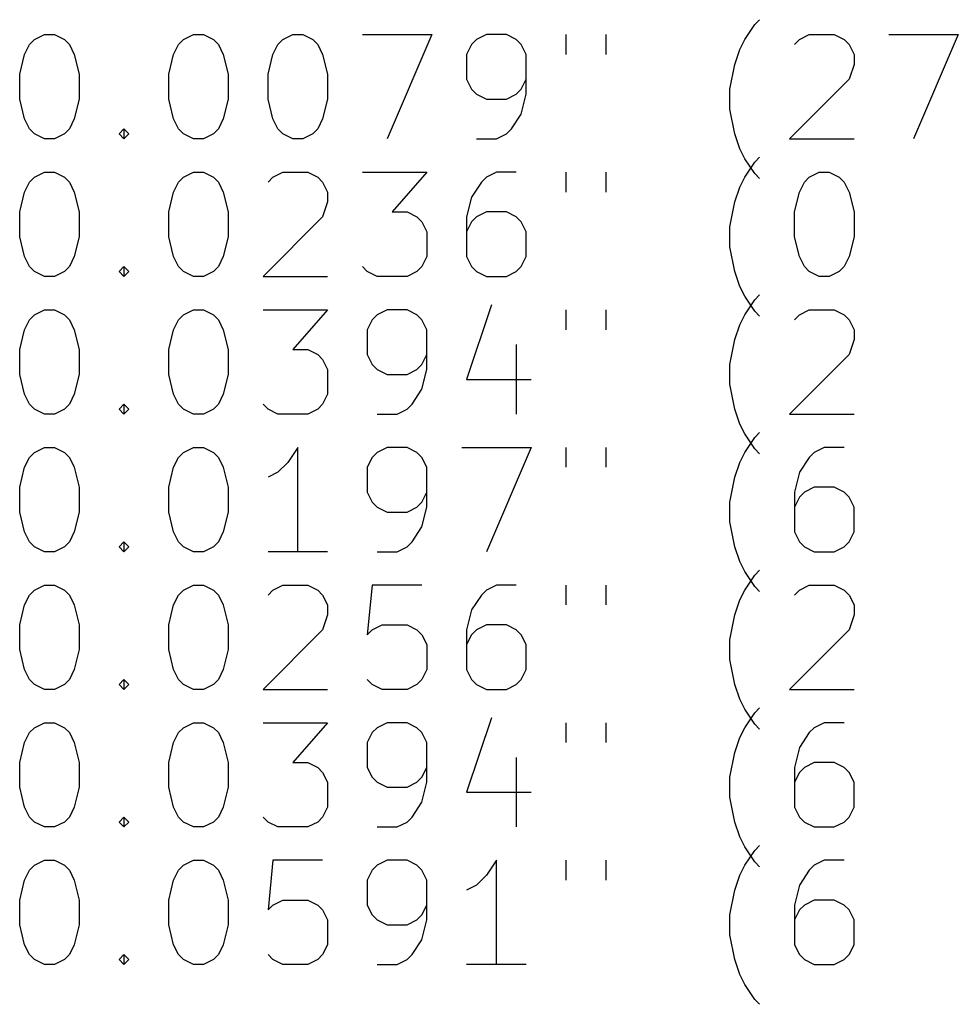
# Model space of a CAD drawing. Extents: x 85.8 to 170.1, y -149.1 to -84.8.
# Drawn here: x 108.84 to 126.84, y -149.1 to -130.21 of the extents above; entities that cross this region are included whole.
import ezdxf

# ---------------------------------------------------------------- set-up
doc = ezdxf.new("R2010")
doc.units = 0
doc.layers.add('BLACK', color=7, linetype='CONTINUOUS')

msp = doc.modelspace()

# ---------------------------------------------------------------- linework, layer by layer
at = {"layer": 'BLACK', "linetype": 'CONTINUOUS'}
for p, q in [((122.739982, -130.588437), (122.930458, -130.302722)), ((122.930458, -130.302722), (123.025697, -130.207484)), ((109.120933, -130.588437), (109.311409, -130.493199)), ((109.311409, -130.493199), (109.501886, -130.493199)), ((109.501886, -130.493199), (109.692362, -130.588437)), ((111.978076, -130.588437), (112.168552, -130.493199)), ((112.168552, -130.493199), (112.359029, -130.493199)), ((112.359029, -130.493199), (112.549505, -130.588437)), ((113.882838, -130.588437), (114.073314, -130.493199)), ((114.073314, -130.493199), (114.263791, -130.493199)), ((114.263791, -130.493199), (114.454267, -130.588437)), ((115.406648, -130.493199), (116.739981, -130.493199)), ((116.739981, -130.493199), (115.882838, -132.493199)), ((117.7876, -130.493199), (117.597124, -130.588437)), ((118.168553, -130.493199), (117.7876, -130.493199)), ((118.359029, -130.588437), (118.168553, -130.493199)), ((119.31141, -130.493199), (119.31141, -130.874151)), ((120.073315, -130.493199), (120.073315, -130.874151)), ((123.787601, -130.588437), (123.978077, -130.493199)), ((123.978077, -130.493199), (124.454268, -130.493199)), ((124.454268, -130.493199), (124.644744, -130.588437)), ((125.501887, -130.493199), (126.83522, -130.493199)), ((126.83522, -130.493199), (125.978077, -132.493199)), ((108.930457, -130.874151), (109.025695, -130.683675)), ((109.025695, -130.683675), (109.120933, -130.588437)), ((109.692362, -130.588437), (109.7876, -130.683675)), ((109.7876, -130.683675), (109.882838, -130.874151)), ((111.7876, -130.874151), (111.882838, -130.683675)), ((111.882838, -130.683675), (111.978076, -130.588437)), ((112.549505, -130.588437), (112.644743, -130.683675)), ((112.644743, -130.683675), (112.739981, -130.874151)), ((113.692362, -130.874151), (113.7876, -130.683675)), ((113.7876, -130.683675), (113.882838, -130.588437)), ((114.454267, -130.588437), (114.549505, -130.683675)), ((114.549505, -130.683675), (114.644743, -130.874151)), ((117.501886, -130.683675), (117.406648, -130.874151)), ((117.597124, -130.588437), (117.501886, -130.683675)), ((118.454267, -130.683675), (118.359029, -130.588437)), ((118.549505, -130.874151), (118.454267, -130.683675)), ((122.644744, -130.778913), (122.739982, -130.588437)), ((123.692363, -130.683675), (123.787601, -130.588437)), ((124.644744, -130.588437), (124.739982, -130.683675)), ((124.739982, -130.683675), (124.83522, -130.874151)), ((108.835219, -131.255103), (108.930457, -130.874151)), ((109.882838, -130.874151), (109.978076, -131.255103)), ((111.692362, -131.255103), (111.7876, -130.874151)), ((112.739981, -130.874151), (112.835219, -131.255103)), ((113.597124, -131.255103), (113.692362, -130.874151)), ((114.644743, -130.874151), (114.739981, -131.255103)), ((117.406648, -130.874151), (117.406648, -131.350341)), ((118.549505, -131.636056), (118.549505, -130.874151)), ((122.549506, -131.064627), (122.644744, -130.778913)), ((124.83522, -130.874151), (124.83522, -131.064627)), ((122.454268, -131.540818), (122.549506, -131.064627)), ((124.83522, -131.064627), (124.739982, -131.350341)), ((108.835219, -131.731294), (108.835219, -131.255103)), ((109.978076, -131.255103), (109.978076, -131.731294)), ((111.692362, -131.731294), (111.692362, -131.255103)), ((112.835219, -131.255103), (112.835219, -131.731294)), ((113.597124, -131.731294), (113.597124, -131.255103)), ((114.739981, -131.255103), (114.739981, -131.731294)), ((117.406648, -131.350341), (117.501886, -131.540818)), ((118.454267, -131.540818), (118.549505, -131.350341)), ((124.739982, -131.350341), (123.597125, -132.493199)), ((117.501886, -131.540818), (117.597124, -131.636056)), ((117.597124, -131.636056), (117.7876, -131.731294)), ((118.168553, -131.731294), (118.359029, -131.636056)), ((118.359029, -131.636056), (118.454267, -131.540818)), ((118.454267, -132.017008), (118.549505, -131.636056)), ((122.454268, -131.92177), (122.454268, -131.540818)), ((108.930457, -132.112246), (108.835219, -131.731294)), ((109.978076, -131.731294), (109.882838, -132.112246)), ((111.7876, -132.112246), (111.692362, -131.731294)), ((112.835219, -131.731294), (112.739981, -132.112246)), ((113.692362, -132.112246), (113.597124, -131.731294)), ((114.739981, -131.731294), (114.644743, -132.112246)), ((117.7876, -131.731294), (118.168553, -131.731294)), ((118.263791, -132.302722), (118.454267, -132.017008)), ((122.549506, -132.397961), (122.454268, -131.92177)), ((109.025695, -132.302722), (108.930457, -132.112246)), ((109.882838, -132.112246), (109.7876, -132.302722)), ((111.882838, -132.302722), (111.7876, -132.112246)), ((112.739981, -132.112246), (112.644743, -132.302722)), ((113.7876, -132.302722), (113.692362, -132.112246)), ((114.644743, -132.112246), (114.549505, -132.302722)), ((109.120933, -132.397961), (109.025695, -132.302722)), ((109.311409, -132.493199), (109.120933, -132.397961)), ((109.692362, -132.397961), (109.501886, -132.493199)), ((109.7876, -132.302722), (109.692362, -132.397961)), ((110.739981, -132.397961), (110.835219, -132.302722)), ((110.835219, -132.493199), (110.739981, -132.397961)), ((110.835219, -132.302722), (110.930457, -132.397961)), ((110.835219, -132.302722), (110.835219, -132.493199)), ((110.930457, -132.397961), (110.835219, -132.493199)), ((111.978076, -132.397961), (111.882838, -132.302722)), ((112.168552, -132.493199), (111.978076, -132.397961)), ((112.549505, -132.397961), (112.359029, -132.493199)), ((112.644743, -132.302722), (112.549505, -132.397961)), ((113.882838, -132.397961), (113.7876, -132.302722)), ((114.073314, -132.493199), (113.882838, -132.397961)), ((114.454267, -132.397961), (114.263791, -132.493199)), ((114.549505, -132.302722), (114.454267, -132.397961)), ((117.978076, -132.493199), (118.168553, -132.397961)), ((118.168553, -132.397961), (118.263791, -132.302722)), ((122.644744, -132.683675), (122.549506, -132.397961)), ((109.501886, -132.493199), (109.311409, -132.493199)), ((112.359029, -132.493199), (112.168552, -132.493199)), ((114.263791, -132.493199), (114.073314, -132.493199)), ((117.597124, -132.493199), (117.978076, -132.493199)), ((123.597125, -132.493199), (124.83522, -132.493199)), ((122.739982, -132.874151), (122.644744, -132.683675)), ((122.930458, -133.159865), (122.739982, -132.874151)), ((122.739982, -133.228437), (122.930458, -132.942722)), ((122.930458, -132.942722), (123.025697, -132.847484)), ((109.120933, -133.228437), (109.311409, -133.133199)), ((109.311409, -133.133199), (109.501886, -133.133199)), ((109.501886, -133.133199), (109.692362, -133.228437)), ((111.978076, -133.228437), (112.168552, -133.133199)), ((112.168552, -133.133199), (112.359029, -133.133199)), ((112.359029, -133.133199), (112.549505, -133.228437)), ((113.692362, -133.228437), (113.882838, -133.133199)), ((113.882838, -133.133199), (114.359029, -133.133199)), ((114.359029, -133.133199), (114.549505, -133.228437)), ((115.406648, -133.133199), (116.644743, -133.133199)), ((116.644743, -133.133199), (115.978076, -133.895103)), ((117.978076, -133.133199), (117.7876, -133.228437)), ((118.359029, -133.133199), (117.978076, -133.133199)), ((119.31141, -133.133199), (119.31141, -133.514151)), ((120.073315, -133.133199), (120.073315, -133.514151)), ((123.978077, -133.228437), (124.168553, -133.133199)), ((124.168553, -133.133199), (124.35903, -133.133199)), ((124.35903, -133.133199), (124.549506, -133.228437)), ((108.930457, -133.514151), (109.025695, -133.323675)), ((109.025695, -133.323675), (109.120933, -133.228437)), ((109.692362, -133.228437), (109.7876, -133.323675)), ((109.7876, -133.323675), (109.882838, -133.514151)), ((111.7876, -133.514151), (111.882838, -133.323675)), ((111.882838, -133.323675), (111.978076, -133.228437)), ((112.549505, -133.228437), (112.644743, -133.323675)), ((112.644743, -133.323675), (112.739981, -133.514151)), ((113.597124, -133.323675), (113.692362, -133.228437)), ((114.549505, -133.228437), (114.644743, -133.323675)), ((114.644743, -133.323675), (114.739981, -133.514151)), ((117.692362, -133.323675), (117.501886, -133.609389)), ((117.7876, -133.228437), (117.692362, -133.323675)), ((122.644744, -133.418913), (122.739982, -133.228437)), ((123.025697, -133.255103), (122.930458, -133.159865)), ((123.787601, -133.514151), (123.882839, -133.323675)), ((123.882839, -133.323675), (123.978077, -133.228437)), ((124.549506, -133.228437), (124.644744, -133.323675)), ((124.644744, -133.323675), (124.739982, -133.514151)), ((108.835219, -133.895103), (108.930457, -133.514151)), ((109.882838, -133.514151), (109.978076, -133.895103)), ((111.692362, -133.895103), (111.7876, -133.514151)), ((112.739981, -133.514151), (112.835219, -133.895103)), ((114.739981, -133.514151), (114.739981, -133.704627)), ((122.549506, -133.704627), (122.644744, -133.418913)), ((123.692363, -133.895103), (123.787601, -133.514151)), ((124.739982, -133.514151), (124.83522, -133.895103)), ((114.739981, -133.704627), (114.644743, -133.990341)), ((117.501886, -133.609389), (117.406648, -133.990341)), ((122.454268, -134.180818), (122.549506, -133.704627)), ((108.835219, -134.371294), (108.835219, -133.895103)), ((109.978076, -133.895103), (109.978076, -134.371294)), ((111.692362, -134.371294), (111.692362, -133.895103)), ((112.835219, -133.895103), (112.835219, -134.371294)), ((115.978076, -133.895103), (116.263791, -133.895103)), ((116.263791, -133.895103), (116.454267, -133.990341)), ((117.7876, -133.895103), (117.597124, -133.990341)), ((118.168553, -133.895103), (117.7876, -133.895103)), ((118.359029, -133.990341), (118.168553, -133.895103)), ((123.692363, -134.371294), (123.692363, -133.895103)), ((124.83522, -133.895103), (124.83522, -134.371294)), ((114.644743, -133.990341), (113.501886, -135.133199)), ((116.454267, -133.990341), (116.549505, -134.08558)), ((116.549505, -134.08558), (116.644743, -134.276056)), ((117.406648, -133.990341), (117.406648, -134.752246)), ((117.501886, -134.08558), (117.406648, -134.276056)), ((117.597124, -133.990341), (117.501886, -134.08558)), ((118.454267, -134.08558), (118.359029, -133.990341)), ((118.549505, -134.276056), (118.454267, -134.08558)), ((116.644743, -134.276056), (116.644743, -134.752246)), ((118.549505, -134.752246), (118.549505, -134.276056)), ((122.454268, -134.56177), (122.454268, -134.180818)), ((108.930457, -134.752246), (108.835219, -134.371294)), ((109.978076, -134.371294), (109.882838, -134.752246)), ((111.7876, -134.752246), (111.692362, -134.371294)), ((112.835219, -134.371294), (112.739981, -134.752246)), ((123.787601, -134.752246), (123.692363, -134.371294)), ((124.83522, -134.371294), (124.739982, -134.752246)), ((122.549506, -135.037961), (122.454268, -134.56177)), ((109.025695, -134.942722), (108.930457, -134.752246)), ((109.882838, -134.752246), (109.7876, -134.942722)), ((111.882838, -134.942722), (111.7876, -134.752246)), ((112.739981, -134.752246), (112.644743, -134.942722)), ((116.644743, -134.752246), (116.549505, -134.942722)), ((117.406648, -134.752246), (117.501886, -134.942722)), ((118.454267, -134.942722), (118.549505, -134.752246)), ((123.882839, -134.942722), (123.787601, -134.752246)), ((124.739982, -134.752246), (124.644744, -134.942722)), ((109.120933, -135.037961), (109.025695, -134.942722)), ((109.311409, -135.133199), (109.120933, -135.037961)), ((109.692362, -135.037961), (109.501886, -135.133199)), ((109.7876, -134.942722), (109.692362, -135.037961)), ((110.739981, -135.037961), (110.835219, -134.942722)), ((110.835219, -135.133199), (110.739981, -135.037961)), ((110.835219, -134.942722), (110.930457, -135.037961)), ((110.835219, -134.942722), (110.835219, -135.133199)), ((110.930457, -135.037961), (110.835219, -135.133199)), ((111.978076, -135.037961), (111.882838, -134.942722)), ((112.168552, -135.133199), (111.978076, -135.037961)), ((112.549505, -135.037961), (112.359029, -135.133199)), ((112.644743, -134.942722), (112.549505, -135.037961)), ((115.501886, -135.037961), (115.406648, -134.942722)), ((115.692362, -135.133199), (115.501886, -135.037961)), ((116.454267, -135.037961), (116.263791, -135.133199)), ((116.549505, -134.942722), (116.454267, -135.037961)), ((117.501886, -134.942722), (117.597124, -135.037961)), ((117.597124, -135.037961), (117.7876, -135.133199)), ((118.168553, -135.133199), (118.359029, -135.037961)), ((118.359029, -135.037961), (118.454267, -134.942722)), ((122.644744, -135.323675), (122.549506, -135.037961)), ((123.978077, -135.037961), (123.882839, -134.942722)), ((124.168553, -135.133199), (123.978077, -135.037961)), ((124.549506, -135.037961), (124.35903, -135.133199)), ((124.644744, -134.942722), (124.549506, -135.037961)), ((109.501886, -135.133199), (109.311409, -135.133199)), ((112.359029, -135.133199), (112.168552, -135.133199)), ((113.501886, -135.133199), (114.739981, -135.133199)), ((116.263791, -135.133199), (115.692362, -135.133199)), ((117.7876, -135.133199), (118.168553, -135.133199)), ((124.35903, -135.133199), (124.168553, -135.133199)), ((122.739982, -135.514151), (122.644744, -135.323675)), ((122.930458, -135.799865), (122.739982, -135.514151)), ((122.739982, -135.868437), (122.930458, -135.582722)), ((122.930458, -135.582722), (123.025697, -135.487484)), ((109.120933, -135.868437), (109.311409, -135.773199)), ((109.311409, -135.773199), (109.501886, -135.773199)), ((109.501886, -135.773199), (109.692362, -135.868437)), ((111.978076, -135.868437), (112.168552, -135.773199)), ((112.168552, -135.773199), (112.359029, -135.773199)), ((112.359029, -135.773199), (112.549505, -135.868437)), ((113.501886, -135.773199), (114.739981, -135.773199)), ((114.739981, -135.773199), (114.073314, -136.535103)), ((115.882838, -135.773199), (115.692362, -135.868437)), ((116.263791, -135.773199), (115.882838, -135.773199)), ((116.454267, -135.868437), (116.263791, -135.773199)), ((117.882838, -135.677961), (117.406648, -137.106532)), ((119.31141, -135.773199), (119.31141, -136.154151)), ((120.073315, -135.773199), (120.073315, -136.154151)), ((123.025697, -135.895103), (122.930458, -135.799865)), ((123.787601, -135.868437), (123.978077, -135.773199)), ((123.978077, -135.773199), (124.454268, -135.773199)), ((124.454268, -135.773199), (124.644744, -135.868437)), ((108.930457, -136.154151), (109.025695, -135.963675)), ((109.025695, -135.963675), (109.120933, -135.868437)), ((109.692362, -135.868437), (109.7876, -135.963675)), ((109.7876, -135.963675), (109.882838, -136.154151)), ((111.7876, -136.154151), (111.882838, -135.963675)), ((111.882838, -135.963675), (111.978076, -135.868437)), ((112.549505, -135.868437), (112.644743, -135.963675)), ((112.644743, -135.963675), (112.739981, -136.154151)), ((115.597124, -135.963675), (115.501886, -136.154151)), ((115.692362, -135.868437), (115.597124, -135.963675)), ((116.549505, -135.963675), (116.454267, -135.868437)), ((116.644743, -136.154151), (116.549505, -135.963675)), ((122.644744, -136.058913), (122.739982, -135.868437)), ((123.692363, -135.963675), (123.787601, -135.868437)), ((124.644744, -135.868437), (124.739982, -135.963675)), ((124.739982, -135.963675), (124.83522, -136.154151)), ((108.835219, -136.535103), (108.930457, -136.154151)), ((109.882838, -136.154151), (109.978076, -136.535103)), ((111.692362, -136.535103), (111.7876, -136.154151)), ((112.739981, -136.154151), (112.835219, -136.535103)), ((115.501886, -136.154151), (115.501886, -136.630341)), ((116.644743, -136.916056), (116.644743, -136.154151)), ((122.549506, -136.344627), (122.644744, -136.058913)), ((124.83522, -136.154151), (124.83522, -136.344627)), ((122.454268, -136.820818), (122.549506, -136.344627)), ((124.83522, -136.344627), (124.739982, -136.630341)), ((108.835219, -137.011294), (108.835219, -136.535103)), ((109.978076, -136.535103), (109.978076, -137.011294)), ((111.692362, -137.011294), (111.692362, -136.535103)), ((112.835219, -136.535103), (112.835219, -137.011294)), ((114.073314, -136.535103), (114.359029, -136.535103)), ((114.359029, -136.535103), (114.549505, -136.630341)), ((118.359029, -136.439865), (118.359029, -137.773199)), ((114.549505, -136.630341), (114.644743, -136.72558)), ((114.644743, -136.72558), (114.739981, -136.916056)), ((115.501886, -136.630341), (115.597124, -136.820818)), ((116.549505, -136.820818), (116.644743, -136.630341)), ((124.739982, -136.630341), (123.597125, -137.773199)), ((114.739981, -136.916056), (114.739981, -137.392246)), ((115.597124, -136.820818), (115.692362, -136.916056)), ((115.692362, -136.916056), (115.882838, -137.011294)), ((116.263791, -137.011294), (116.454267, -136.916056)), ((116.454267, -136.916056), (116.549505, -136.820818)), ((116.549505, -137.297008), (116.644743, -136.916056)), ((122.454268, -137.20177), (122.454268, -136.820818)), ((108.930457, -137.392246), (108.835219, -137.011294)), ((109.978076, -137.011294), (109.882838, -137.392246)), ((111.7876, -137.392246), (111.692362, -137.011294)), ((112.835219, -137.011294), (112.739981, -137.392246)), ((115.882838, -137.011294), (116.263791, -137.011294)), ((117.406648, -137.106532), (118.644743, -137.106532)), ((116.359029, -137.582722), (116.549505, -137.297008)), ((122.549506, -137.677961), (122.454268, -137.20177)), ((109.025695, -137.582722), (108.930457, -137.392246)), ((109.882838, -137.392246), (109.7876, -137.582722)), ((111.882838, -137.582722), (111.7876, -137.392246)), ((112.739981, -137.392246), (112.644743, -137.582722)), ((114.739981, -137.392246), (114.644743, -137.582722)), ((109.120933, -137.677961), (109.025695, -137.582722)), ((109.311409, -137.773199), (109.120933, -137.677961)), ((109.692362, -137.677961), (109.501886, -137.773199)), ((109.7876, -137.582722), (109.692362, -137.677961)), ((110.739981, -137.677961), (110.835219, -137.582722)), ((110.835219, -137.773199), (110.739981, -137.677961)), ((110.835219, -137.582722), (110.930457, -137.677961)), ((110.835219, -137.582722), (110.835219, -137.773199)), ((110.930457, -137.677961), (110.835219, -137.773199)), ((111.978076, -137.677961), (111.882838, -137.582722)), ((112.168552, -137.773199), (111.978076, -137.677961)), ((112.549505, -137.677961), (112.359029, -137.773199)), ((112.644743, -137.582722), (112.549505, -137.677961)), ((113.597124, -137.677961), (113.501886, -137.582722)), ((113.7876, -137.773199), (113.597124, -137.677961)), ((114.549505, -137.677961), (114.359029, -137.773199)), ((114.644743, -137.582722), (114.549505, -137.677961)), ((116.073314, -137.773199), (116.263791, -137.677961)), ((116.263791, -137.677961), (116.359029, -137.582722)), ((122.644744, -137.963675), (122.549506, -137.677961)), ((109.501886, -137.773199), (109.311409, -137.773199)), ((112.359029, -137.773199), (112.168552, -137.773199)), ((114.359029, -137.773199), (113.7876, -137.773199)), ((115.692362, -137.773199), (116.073314, -137.773199)), ((123.597125, -137.773199), (124.83522, -137.773199)), ((122.739982, -138.154151), (122.644744, -137.963675)), ((122.930458, -138.439865), (122.739982, -138.154151)), ((122.739982, -138.508437), (122.930458, -138.222722)), ((122.930458, -138.222722), (123.025697, -138.127484)), ((109.120933, -138.508437), (109.311409, -138.413199)), ((109.311409, -138.413199), (109.501886, -138.413199)), ((109.501886, -138.413199), (109.692362, -138.508437)), ((111.978076, -138.508437), (112.168552, -138.413199)), ((112.168552, -138.413199), (112.359029, -138.413199)), ((112.359029, -138.413199), (112.549505, -138.508437)), ((114.168552, -138.413199), (113.978076, -138.698913)), ((114.168552, -140.413199), (114.168552, -138.413199)), ((115.882838, -138.413199), (115.692362, -138.508437)), ((116.263791, -138.413199), (115.882838, -138.413199)), ((116.454267, -138.508437), (116.263791, -138.413199)), ((117.31141, -138.413199), (118.644743, -138.413199)), ((118.644743, -138.413199), (117.7876, -140.413199)), ((119.31141, -138.413199), (119.31141, -138.794151)), ((120.073315, -138.413199), (120.073315, -138.794151)), ((123.025697, -138.535103), (122.930458, -138.439865)), ((124.263791, -138.413199), (124.073315, -138.508437)), ((124.644744, -138.413199), (124.263791, -138.413199)), ((108.930457, -138.794151), (109.025695, -138.603675)), ((109.025695, -138.603675), (109.120933, -138.508437)), ((109.692362, -138.508437), (109.7876, -138.603675)), ((109.7876, -138.603675), (109.882838, -138.794151)), ((111.7876, -138.794151), (111.882838, -138.603675)), ((111.882838, -138.603675), (111.978076, -138.508437)), ((112.549505, -138.508437), (112.644743, -138.603675)), ((112.644743, -138.603675), (112.739981, -138.794151)), ((115.597124, -138.603675), (115.501886, -138.794151)), ((115.692362, -138.508437), (115.597124, -138.603675)), ((116.549505, -138.603675), (116.454267, -138.508437)), ((116.644743, -138.794151), (116.549505, -138.603675)), ((122.644744, -138.698913), (122.739982, -138.508437)), ((123.978077, -138.603675), (123.787601, -138.889389)), ((124.073315, -138.508437), (123.978077, -138.603675)), ((108.835219, -139.175103), (108.930457, -138.794151)), ((109.882838, -138.794151), (109.978076, -139.175103)), ((111.692362, -139.175103), (111.7876, -138.794151)), ((112.739981, -138.794151), (112.835219, -139.175103)), ((113.978076, -138.698913), (113.7876, -138.889389)), ((115.501886, -138.794151), (115.501886, -139.270341)), ((116.644743, -139.556056), (116.644743, -138.794151)), ((122.549506, -138.984627), (122.644744, -138.698913)), ((113.7876, -138.889389), (113.597124, -138.984627)), ((122.454268, -139.460818), (122.549506, -138.984627)), ((123.787601, -138.889389), (123.692363, -139.270341)), ((108.835219, -139.651294), (108.835219, -139.175103)), ((109.978076, -139.175103), (109.978076, -139.651294)), ((111.692362, -139.651294), (111.692362, -139.175103)), ((112.835219, -139.175103), (112.835219, -139.651294)), ((124.073315, -139.175103), (123.882839, -139.270341)), ((124.454268, -139.175103), (124.073315, -139.175103)), ((124.644744, -139.270341), (124.454268, -139.175103)), ((115.501886, -139.270341), (115.597124, -139.460818)), ((116.549505, -139.460818), (116.644743, -139.270341)), ((123.692363, -139.270341), (123.692363, -140.032246)), ((123.787601, -139.36558), (123.692363, -139.556056)), ((123.882839, -139.270341), (123.787601, -139.36558)), ((124.739982, -139.36558), (124.644744, -139.270341)), ((124.83522, -139.556056), (124.739982, -139.36558)), ((115.597124, -139.460818), (115.692362, -139.556056)), ((115.692362, -139.556056), (115.882838, -139.651294)), ((116.263791, -139.651294), (116.454267, -139.556056)), ((116.454267, -139.556056), (116.549505, -139.460818)), ((116.549505, -139.937008), (116.644743, -139.556056)), ((122.454268, -139.84177), (122.454268, -139.460818)), ((124.83522, -140.032246), (124.83522, -139.556056)), ((108.930457, -140.032246), (108.835219, -139.651294)), ((109.978076, -139.651294), (109.882838, -140.032246)), ((111.7876, -140.032246), (111.692362, -139.651294)), ((112.835219, -139.651294), (112.739981, -140.032246)), ((115.882838, -139.651294), (116.263791, -139.651294)), ((116.359029, -140.222722), (116.549505, -139.937008)), ((122.549506, -140.317961), (122.454268, -139.84177)), ((109.025695, -140.222722), (108.930457, -140.032246)), ((109.882838, -140.032246), (109.7876, -140.222722)), ((111.882838, -140.222722), (111.7876, -140.032246)), ((112.739981, -140.032246), (112.644743, -140.222722)), ((123.692363, -140.032246), (123.787601, -140.222722)), ((124.739982, -140.222722), (124.83522, -140.032246)), ((109.120933, -140.317961), (109.025695, -140.222722)), ((109.311409, -140.413199), (109.120933, -140.317961)), ((109.692362, -140.317961), (109.501886, -140.413199)), ((109.7876, -140.222722), (109.692362, -140.317961)), ((110.739981, -140.317961), (110.835219, -140.222722)), ((110.835219, -140.413199), (110.739981, -140.317961)), ((110.835219, -140.222722), (110.930457, -140.317961)), ((110.835219, -140.222722), (110.835219, -140.413199)), ((110.930457, -140.317961), (110.835219, -140.413199)), ((111.978076, -140.317961), (111.882838, -140.222722)), ((112.168552, -140.413199), (111.978076, -140.317961)), ((112.549505, -140.317961), (112.359029, -140.413199)), ((112.644743, -140.222722), (112.549505, -140.317961)), ((116.073314, -140.413199), (116.263791, -140.317961)), ((116.263791, -140.317961), (116.359029, -140.222722)), ((122.644744, -140.603675), (122.549506, -140.317961)), ((123.787601, -140.222722), (123.882839, -140.317961)), ((123.882839, -140.317961), (124.073315, -140.413199)), ((124.454268, -140.413199), (124.644744, -140.317961)), ((124.644744, -140.317961), (124.739982, -140.222722)), ((109.501886, -140.413199), (109.311409, -140.413199)), ((112.359029, -140.413199), (112.168552, -140.413199)), ((114.739981, -140.413199), (113.597124, -140.413199)), ((115.692362, -140.413199), (116.073314, -140.413199)), ((124.073315, -140.413199), (124.454268, -140.413199)), ((122.739982, -140.794151), (122.644744, -140.603675)), ((122.930458, -141.079865), (122.739982, -140.794151)), ((122.739982, -141.148437), (122.930458, -140.862722)), ((122.930458, -140.862722), (123.025697, -140.767484)), ((109.120933, -141.148437), (109.311409, -141.053199)), ((109.311409, -141.053199), (109.501886, -141.053199)), ((109.501886, -141.053199), (109.692362, -141.148437)), ((111.978076, -141.148437), (112.168552, -141.053199)), ((112.168552, -141.053199), (112.359029, -141.053199)), ((112.359029, -141.053199), (112.549505, -141.148437)), ((113.692362, -141.148437), (113.882838, -141.053199)), ((113.882838, -141.053199), (114.359029, -141.053199)), ((114.359029, -141.053199), (114.549505, -141.148437)), ((115.597124, -141.053199), (115.501886, -142.00558)), ((116.549505, -141.053199), (115.597124, -141.053199)), ((117.978076, -141.053199), (117.7876, -141.148437)), ((118.359029, -141.053199), (117.978076, -141.053199)), ((119.31141, -141.053199), (119.31141, -141.434151)), ((120.073315, -141.053199), (120.073315, -141.434151)), ((123.025697, -141.175103), (122.930458, -141.079865)), ((123.787601, -141.148437), (123.978077, -141.053199)), ((123.978077, -141.053199), (124.454268, -141.053199)), ((124.454268, -141.053199), (124.644744, -141.148437)), ((108.930457, -141.434151), (109.025695, -141.243675)), ((109.025695, -141.243675), (109.120933, -141.148437)), ((109.692362, -141.148437), (109.7876, -141.243675)), ((109.7876, -141.243675), (109.882838, -141.434151)), ((111.7876, -141.434151), (111.882838, -141.243675)), ((111.882838, -141.243675), (111.978076, -141.148437)), ((112.549505, -141.148437), (112.644743, -141.243675)), ((112.644743, -141.243675), (112.739981, -141.434151)), ((113.597124, -141.243675), (113.692362, -141.148437)), ((114.549505, -141.148437), (114.644743, -141.243675)), ((114.644743, -141.243675), (114.739981, -141.434151)), ((117.692362, -141.243675), (117.501886, -141.529389)), ((117.7876, -141.148437), (117.692362, -141.243675)), ((122.644744, -141.338913), (122.739982, -141.148437)), ((123.692363, -141.243675), (123.787601, -141.148437)), ((124.644744, -141.148437), (124.739982, -141.243675)), ((124.739982, -141.243675), (124.83522, -141.434151)), ((108.835219, -141.815103), (108.930457, -141.434151)), ((109.882838, -141.434151), (109.978076, -141.815103)), ((111.692362, -141.815103), (111.7876, -141.434151)), ((112.739981, -141.434151), (112.835219, -141.815103)), ((114.739981, -141.434151), (114.739981, -141.624627)), ((122.549506, -141.624627), (122.644744, -141.338913)), ((124.83522, -141.434151), (124.83522, -141.624627)), ((114.739981, -141.624627), (114.644743, -141.910341)), ((117.501886, -141.529389), (117.406648, -141.910341)), ((122.454268, -142.100818), (122.549506, -141.624627)), ((124.83522, -141.624627), (124.739982, -141.910341)), ((108.835219, -142.291294), (108.835219, -141.815103)), ((109.978076, -141.815103), (109.978076, -142.291294)), ((111.692362, -142.291294), (111.692362, -141.815103)), ((112.835219, -141.815103), (112.835219, -142.291294)), ((115.597124, -141.910341), (115.7876, -141.815103)), ((115.7876, -141.815103), (116.263791, -141.815103)), ((116.263791, -141.815103), (116.454267, -141.910341)), ((117.7876, -141.815103), (117.597124, -141.910341)), ((118.168553, -141.815103), (117.7876, -141.815103)), ((118.359029, -141.910341), (118.168553, -141.815103)), ((114.644743, -141.910341), (113.501886, -143.053199)), ((115.501886, -142.00558), (115.597124, -141.910341)), ((116.454267, -141.910341), (116.549505, -142.00558)), ((116.549505, -142.00558), (116.644743, -142.196056)), ((117.406648, -141.910341), (117.406648, -142.672246)), ((117.501886, -142.00558), (117.406648, -142.196056)), ((117.597124, -141.910341), (117.501886, -142.00558)), ((118.454267, -142.00558), (118.359029, -141.910341)), ((118.549505, -142.196056), (118.454267, -142.00558)), ((124.739982, -141.910341), (123.597125, -143.053199)), ((116.644743, -142.196056), (116.644743, -142.672246)), ((118.549505, -142.672246), (118.549505, -142.196056)), ((122.454268, -142.48177), (122.454268, -142.100818)), ((108.930457, -142.672246), (108.835219, -142.291294)), ((109.978076, -142.291294), (109.882838, -142.672246)), ((111.7876, -142.672246), (111.692362, -142.291294)), ((112.835219, -142.291294), (112.739981, -142.672246)), ((122.549506, -142.957961), (122.454268, -142.48177)), ((109.025695, -142.862722), (108.930457, -142.672246)), ((109.882838, -142.672246), (109.7876, -142.862722)), ((111.882838, -142.862722), (111.7876, -142.672246)), ((112.739981, -142.672246), (112.644743, -142.862722)), ((116.644743, -142.672246), (116.549505, -142.862722)), ((117.406648, -142.672246), (117.501886, -142.862722)), ((118.454267, -142.862722), (118.549505, -142.672246)), ((109.120933, -142.957961), (109.025695, -142.862722)), ((109.311409, -143.053199), (109.120933, -142.957961)), ((109.692362, -142.957961), (109.501886, -143.053199)), ((109.7876, -142.862722), (109.692362, -142.957961)), ((110.739981, -142.957961), (110.835219, -142.862722)), ((110.835219, -143.053199), (110.739981, -142.957961)), ((110.835219, -142.862722), (110.930457, -142.957961)), ((110.835219, -142.862722), (110.835219, -143.053199)), ((110.930457, -142.957961), (110.835219, -143.053199)), ((111.978076, -142.957961), (111.882838, -142.862722)), ((112.168552, -143.053199), (111.978076, -142.957961)), ((112.549505, -142.957961), (112.359029, -143.053199)), ((112.644743, -142.862722), (112.549505, -142.957961)), ((115.597124, -142.957961), (115.501886, -142.862722)), ((115.7876, -143.053199), (115.597124, -142.957961)), ((116.454267, -142.957961), (116.263791, -143.053199)), ((116.549505, -142.862722), (116.454267, -142.957961)), ((117.501886, -142.862722), (117.597124, -142.957961)), ((117.597124, -142.957961), (117.7876, -143.053199)), ((118.168553, -143.053199), (118.359029, -142.957961)), ((118.359029, -142.957961), (118.454267, -142.862722)), ((122.644744, -143.243675), (122.549506, -142.957961)), ((109.501886, -143.053199), (109.311409, -143.053199)), ((112.359029, -143.053199), (112.168552, -143.053199)), ((113.501886, -143.053199), (114.739981, -143.053199)), ((116.263791, -143.053199), (115.7876, -143.053199)), ((117.7876, -143.053199), (118.168553, -143.053199)), ((123.597125, -143.053199), (124.83522, -143.053199)), ((122.739982, -143.434151), (122.644744, -143.243675)), ((122.930458, -143.719865), (122.739982, -143.434151)), ((122.739982, -143.788437), (122.930458, -143.502722)), ((122.930458, -143.502722), (123.025697, -143.407484)), ((109.120933, -143.788437), (109.311409, -143.693199)), ((109.311409, -143.693199), (109.501886, -143.693199)), ((109.501886, -143.693199), (109.692362, -143.788437)), ((111.978076, -143.788437), (112.168552, -143.693199)), ((112.168552, -143.693199), (112.359029, -143.693199)), ((112.359029, -143.693199), (112.549505, -143.788437)), ((113.501886, -143.693199), (114.739981, -143.693199)), ((114.739981, -143.693199), (114.073314, -144.455103)), ((115.882838, -143.693199), (115.692362, -143.788437)), ((116.263791, -143.693199), (115.882838, -143.693199)), ((116.454267, -143.788437), (116.263791, -143.693199)), ((117.882838, -143.597961), (117.406648, -145.026532)), ((119.31141, -143.693199), (119.31141, -144.074151)), ((120.073315, -143.693199), (120.073315, -144.074151)), ((123.025697, -143.815103), (122.930458, -143.719865)), ((124.263791, -143.693199), (124.073315, -143.788437)), ((124.644744, -143.693199), (124.263791, -143.693199)), ((108.930457, -144.074151), (109.025695, -143.883675)), ((109.025695, -143.883675), (109.120933, -143.788437)), ((109.692362, -143.788437), (109.7876, -143.883675)), ((109.7876, -143.883675), (109.882838, -144.074151)), ((111.7876, -144.074151), (111.882838, -143.883675)), ((111.882838, -143.883675), (111.978076, -143.788437)), ((112.549505, -143.788437), (112.644743, -143.883675)), ((112.644743, -143.883675), (112.739981, -144.074151)), ((115.597124, -143.883675), (115.501886, -144.074151)), ((115.692362, -143.788437), (115.597124, -143.883675)), ((116.549505, -143.883675), (116.454267, -143.788437)), ((116.644743, -144.074151), (116.549505, -143.883675)), ((122.644744, -143.978913), (122.739982, -143.788437)), ((123.978077, -143.883675), (123.787601, -144.169389)), ((124.073315, -143.788437), (123.978077, -143.883675)), ((108.835219, -144.455103), (108.930457, -144.074151)), ((109.882838, -144.074151), (109.978076, -144.455103)), ((111.692362, -144.455103), (111.7876, -144.074151)), ((112.739981, -144.074151), (112.835219, -144.455103)), ((115.501886, -144.074151), (115.501886, -144.550341)), ((116.644743, -144.836056), (116.644743, -144.074151)), ((122.549506, -144.264627), (122.644744, -143.978913)), ((122.454268, -144.740818), (122.549506, -144.264627)), ((123.787601, -144.169389), (123.692363, -144.550341)), ((108.835219, -144.931294), (108.835219, -144.455103)), ((109.978076, -144.455103), (109.978076, -144.931294)), ((111.692362, -144.931294), (111.692362, -144.455103)), ((112.835219, -144.455103), (112.835219, -144.931294)), ((114.073314, -144.455103), (114.359029, -144.455103)), ((114.359029, -144.455103), (114.549505, -144.550341)), ((118.359029, -144.359865), (118.359029, -145.693199)), ((124.073315, -144.455103), (123.882839, -144.550341)), ((124.454268, -144.455103), (124.073315, -144.455103)), ((124.644744, -144.550341), (124.454268, -144.455103)), ((114.549505, -144.550341), (114.644743, -144.64558)), ((114.644743, -144.64558), (114.739981, -144.836056)), ((115.501886, -144.550341), (115.597124, -144.740818)), ((116.549505, -144.740818), (116.644743, -144.550341)), ((123.692363, -144.550341), (123.692363, -145.312246)), ((123.787601, -144.64558), (123.692363, -144.836056)), ((123.882839, -144.550341), (123.787601, -144.64558)), ((124.739982, -144.64558), (124.644744, -144.550341)), ((124.83522, -144.836056), (124.739982, -144.64558)), ((114.739981, -144.836056), (114.739981, -145.312246)), ((115.597124, -144.740818), (115.692362, -144.836056)), ((115.692362, -144.836056), (115.882838, -144.931294)), ((116.263791, -144.931294), (116.454267, -144.836056)), ((116.454267, -144.836056), (116.549505, -144.740818)), ((116.549505, -145.217008), (116.644743, -144.836056)), ((122.454268, -145.12177), (122.454268, -144.740818)), ((124.83522, -145.312246), (124.83522, -144.836056)), ((108.930457, -145.312246), (108.835219, -144.931294)), ((109.978076, -144.931294), (109.882838, -145.312246)), ((111.7876, -145.312246), (111.692362, -144.931294)), ((112.835219, -144.931294), (112.739981, -145.312246)), ((115.882838, -144.931294), (116.263791, -144.931294)), ((117.406648, -145.026532), (118.644743, -145.026532)), ((116.359029, -145.502722), (116.549505, -145.217008)), ((122.549506, -145.597961), (122.454268, -145.12177)), ((109.025695, -145.502722), (108.930457, -145.312246)), ((109.882838, -145.312246), (109.7876, -145.502722)), ((111.882838, -145.502722), (111.7876, -145.312246)), ((112.739981, -145.312246), (112.644743, -145.502722)), ((114.739981, -145.312246), (114.644743, -145.502722)), ((123.692363, -145.312246), (123.787601, -145.502722)), ((124.739982, -145.502722), (124.83522, -145.312246)), ((109.120933, -145.597961), (109.025695, -145.502722)), ((109.311409, -145.693199), (109.120933, -145.597961)), ((109.692362, -145.597961), (109.501886, -145.693199)), ((109.7876, -145.502722), (109.692362, -145.597961)), ((110.739981, -145.597961), (110.835219, -145.502722)), ((110.835219, -145.693199), (110.739981, -145.597961)), ((110.835219, -145.502722), (110.930457, -145.597961)), ((110.835219, -145.502722), (110.835219, -145.693199)), ((110.930457, -145.597961), (110.835219, -145.693199)), ((111.978076, -145.597961), (111.882838, -145.502722)), ((112.168552, -145.693199), (111.978076, -145.597961)), ((112.549505, -145.597961), (112.359029, -145.693199)), ((112.644743, -145.502722), (112.549505, -145.597961)), ((113.597124, -145.597961), (113.501886, -145.502722)), ((113.7876, -145.693199), (113.597124, -145.597961)), ((114.549505, -145.597961), (114.359029, -145.693199)), ((114.644743, -145.502722), (114.549505, -145.597961)), ((116.073314, -145.693199), (116.263791, -145.597961)), ((116.263791, -145.597961), (116.359029, -145.502722)), ((122.644744, -145.883675), (122.549506, -145.597961)), ((123.787601, -145.502722), (123.882839, -145.597961)), ((123.882839, -145.597961), (124.073315, -145.693199)), ((124.454268, -145.693199), (124.644744, -145.597961)), ((124.644744, -145.597961), (124.739982, -145.502722)), ((109.501886, -145.693199), (109.311409, -145.693199)), ((112.359029, -145.693199), (112.168552, -145.693199)), ((114.359029, -145.693199), (113.7876, -145.693199)), ((115.692362, -145.693199), (116.073314, -145.693199)), ((124.073315, -145.693199), (124.454268, -145.693199)), ((122.739982, -146.074151), (122.644744, -145.883675)), ((122.930458, -146.359865), (122.739982, -146.074151)), ((122.739982, -146.428437), (122.930458, -146.142722)), ((122.930458, -146.142722), (123.025697, -146.047484)), ((109.120933, -146.428437), (109.311409, -146.333199)), ((109.311409, -146.333199), (109.501886, -146.333199)), ((109.501886, -146.333199), (109.692362, -146.428437)), ((111.978076, -146.428437), (112.168552, -146.333199)), ((112.168552, -146.333199), (112.359029, -146.333199)), ((112.359029, -146.333199), (112.549505, -146.428437)), ((113.692362, -146.333199), (113.597124, -147.28558)), ((114.644743, -146.333199), (113.692362, -146.333199)), ((115.882838, -146.333199), (115.692362, -146.428437)), ((116.263791, -146.333199), (115.882838, -146.333199)), ((116.454267, -146.428437), (116.263791, -146.333199)), ((117.978076, -146.333199), (117.7876, -146.618913)), ((117.978076, -148.333199), (117.978076, -146.333199)), ((119.31141, -146.333199), (119.31141, -146.714151)), ((120.073315, -146.333199), (120.073315, -146.714151)), ((123.025697, -146.455103), (122.930458, -146.359865)), ((124.263791, -146.333199), (124.073315, -146.428437)), ((124.644744, -146.333199), (124.263791, -146.333199)), ((108.930457, -146.714151), (109.025695, -146.523675)), ((109.025695, -146.523675), (109.120933, -146.428437)), ((109.692362, -146.428437), (109.7876, -146.523675)), ((109.7876, -146.523675), (109.882838, -146.714151)), ((111.7876, -146.714151), (111.882838, -146.523675)), ((111.882838, -146.523675), (111.978076, -146.428437)), ((112.549505, -146.428437), (112.644743, -146.523675)), ((112.644743, -146.523675), (112.739981, -146.714151)), ((115.597124, -146.523675), (115.501886, -146.714151)), ((115.692362, -146.428437), (115.597124, -146.523675)), ((116.549505, -146.523675), (116.454267, -146.428437)), ((116.644743, -146.714151), (116.549505, -146.523675)), ((122.644744, -146.618913), (122.739982, -146.428437)), ((123.978077, -146.523675), (123.787601, -146.809389)), ((124.073315, -146.428437), (123.978077, -146.523675)), ((108.835219, -147.095103), (108.930457, -146.714151)), ((109.882838, -146.714151), (109.978076, -147.095103)), ((111.692362, -147.095103), (111.7876, -146.714151)), ((112.739981, -146.714151), (112.835219, -147.095103)), ((115.501886, -146.714151), (115.501886, -147.190341)), ((116.644743, -147.476056), (116.644743, -146.714151)), ((117.7876, -146.618913), (117.597124, -146.809389)), ((122.549506, -146.904627), (122.644744, -146.618913)), ((117.597124, -146.809389), (117.406648, -146.904627)), ((122.454268, -147.380818), (122.549506, -146.904627)), ((123.787601, -146.809389), (123.692363, -147.190341)), ((108.835219, -147.571294), (108.835219, -147.095103)), ((109.978076, -147.095103), (109.978076, -147.571294)), ((111.692362, -147.571294), (111.692362, -147.095103)), ((112.835219, -147.095103), (112.835219, -147.571294)), ((113.692362, -147.190341), (113.882838, -147.095103)), ((113.882838, -147.095103), (114.359029, -147.095103)), ((114.359029, -147.095103), (114.549505, -147.190341)), ((124.073315, -147.095103), (123.882839, -147.190341)), ((124.454268, -147.095103), (124.073315, -147.095103)), ((124.644744, -147.190341), (124.454268, -147.095103)), ((113.597124, -147.28558), (113.692362, -147.190341)), ((114.549505, -147.190341), (114.644743, -147.28558)), ((114.644743, -147.28558), (114.739981, -147.476056)), ((115.501886, -147.190341), (115.597124, -147.380818)), ((116.549505, -147.380818), (116.644743, -147.190341)), ((123.692363, -147.190341), (123.692363, -147.952246)), ((123.787601, -147.28558), (123.692363, -147.476056)), ((123.882839, -147.190341), (123.787601, -147.28558)), ((124.739982, -147.28558), (124.644744, -147.190341)), ((124.83522, -147.476056), (124.739982, -147.28558)), ((114.739981, -147.476056), (114.739981, -147.952246)), ((115.597124, -147.380818), (115.692362, -147.476056)), ((115.692362, -147.476056), (115.882838, -147.571294)), ((116.263791, -147.571294), (116.454267, -147.476056)), ((116.454267, -147.476056), (116.549505, -147.380818)), ((116.549505, -147.857008), (116.644743, -147.476056)), ((122.454268, -147.76177), (122.454268, -147.380818)), ((124.83522, -147.952246), (124.83522, -147.476056)), ((108.930457, -147.952246), (108.835219, -147.571294)), ((109.978076, -147.571294), (109.882838, -147.952246)), ((111.7876, -147.952246), (111.692362, -147.571294)), ((112.835219, -147.571294), (112.739981, -147.952246)), ((115.882838, -147.571294), (116.263791, -147.571294)), ((116.359029, -148.142722), (116.549505, -147.857008)), ((122.549506, -148.237961), (122.454268, -147.76177)), ((109.025695, -148.142722), (108.930457, -147.952246)), ((109.882838, -147.952246), (109.7876, -148.142722)), ((111.882838, -148.142722), (111.7876, -147.952246)), ((112.739981, -147.952246), (112.644743, -148.142722)), ((114.739981, -147.952246), (114.644743, -148.142722)), ((123.692363, -147.952246), (123.787601, -148.142722)), ((124.739982, -148.142722), (124.83522, -147.952246)), ((109.120933, -148.237961), (109.025695, -148.142722)), ((109.311409, -148.333199), (109.120933, -148.237961)), ((109.692362, -148.237961), (109.501886, -148.333199)), ((109.7876, -148.142722), (109.692362, -148.237961)), ((110.739981, -148.237961), (110.835219, -148.142722)), ((110.835219, -148.333199), (110.739981, -148.237961)), ((110.835219, -148.142722), (110.930457, -148.237961)), ((110.835219, -148.142722), (110.835219, -148.333199)), ((110.930457, -148.237961), (110.835219, -148.333199)), ((111.978076, -148.237961), (111.882838, -148.142722)), ((112.168552, -148.333199), (111.978076, -148.237961)), ((112.549505, -148.237961), (112.359029, -148.333199)), ((112.644743, -148.142722), (112.549505, -148.237961)), ((113.692362, -148.237961), (113.597124, -148.142722)), ((113.882838, -148.333199), (113.692362, -148.237961)), ((114.549505, -148.237961), (114.359029, -148.333199)), ((114.644743, -148.142722), (114.549505, -148.237961)), ((116.073314, -148.333199), (116.263791, -148.237961)), ((116.263791, -148.237961), (116.359029, -148.142722)), ((122.644744, -148.523675), (122.549506, -148.237961)), ((123.787601, -148.142722), (123.882839, -148.237961)), ((123.882839, -148.237961), (124.073315, -148.333199)), ((124.454268, -148.333199), (124.644744, -148.237961)), ((124.644744, -148.237961), (124.739982, -148.142722)), ((109.501886, -148.333199), (109.311409, -148.333199)), ((112.359029, -148.333199), (112.168552, -148.333199)), ((114.359029, -148.333199), (113.882838, -148.333199)), ((115.692362, -148.333199), (116.073314, -148.333199)), ((118.549505, -148.333199), (117.406648, -148.333199)), ((124.073315, -148.333199), (124.454268, -148.333199)), ((122.739982, -148.714151), (122.644744, -148.523675)), ((122.930458, -148.999865), (122.739982, -148.714151)), ((123.025697, -149.095103), (122.930458, -148.999865))]:
    msp.add_line(p, q, dxfattribs=at)

doc.saveas('drawing.dxf')
